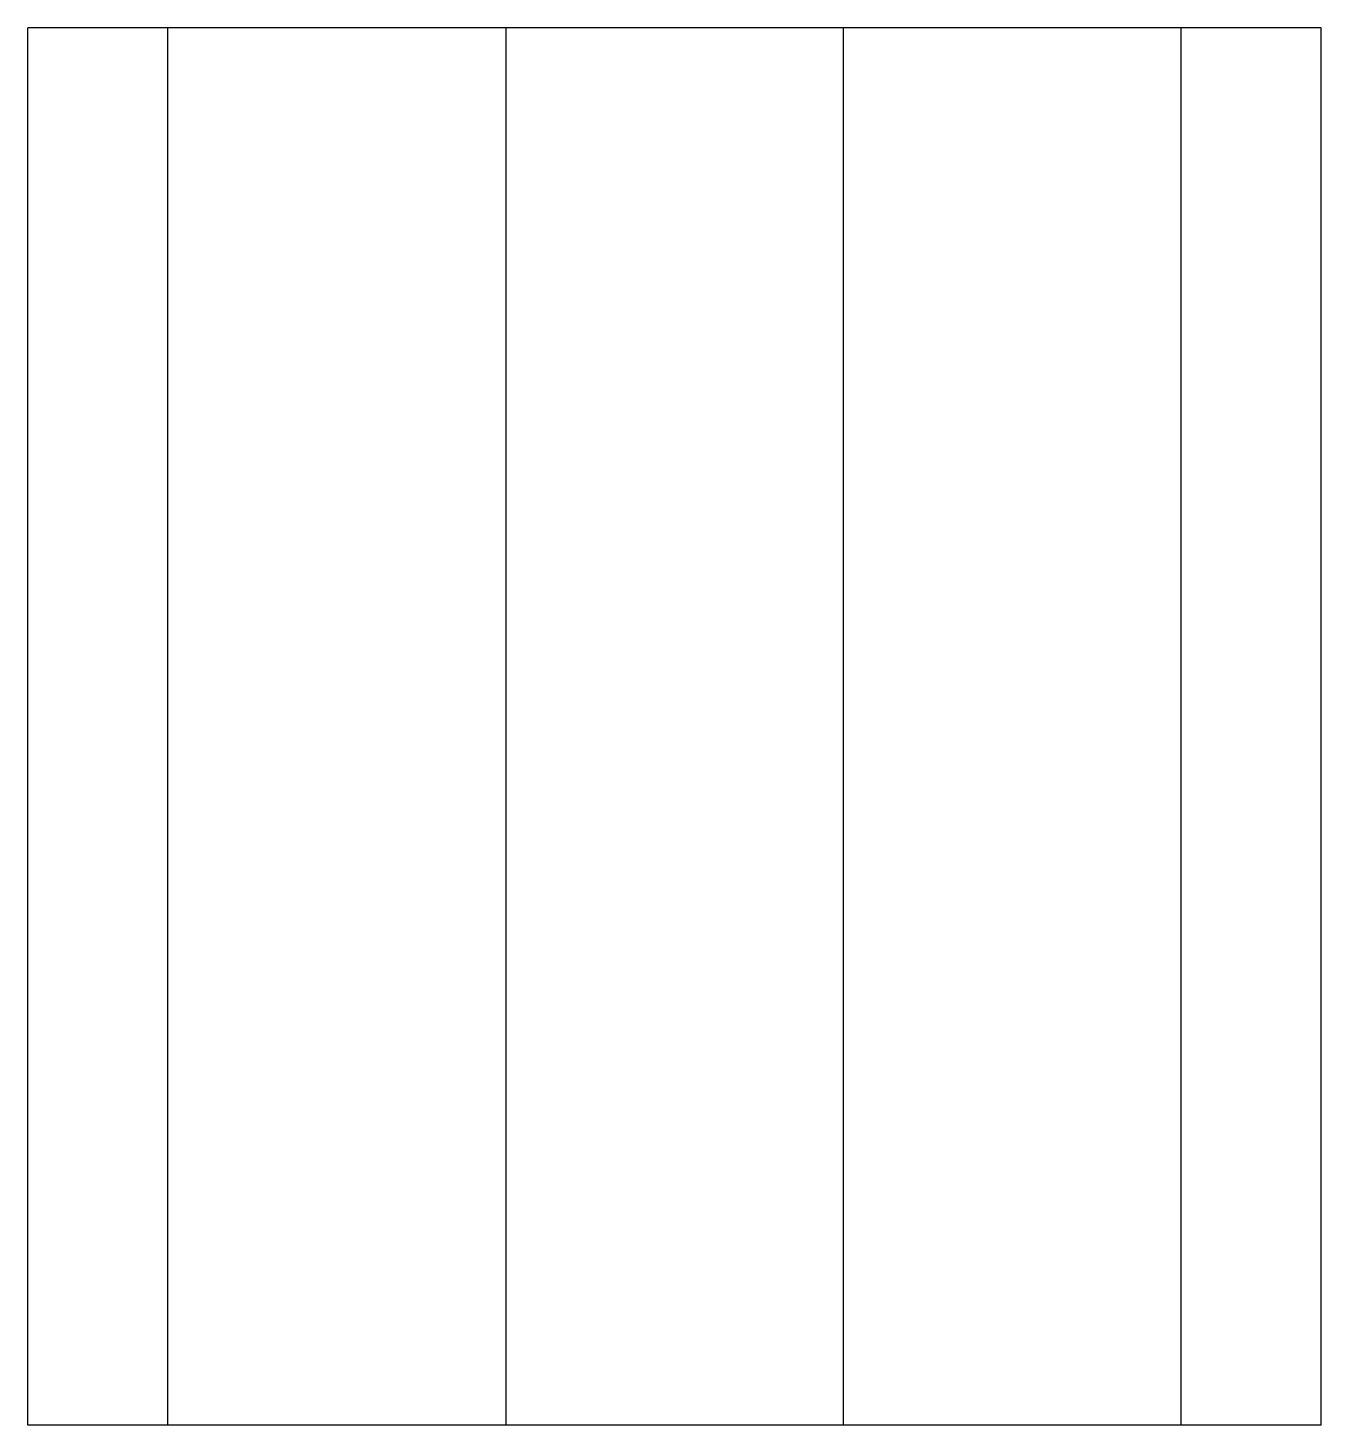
# Model space of a CAD drawing. Header units: millimetres. Extents: x -18.5 to 18.5, y -20 to 20.
import ezdxf

# ---------------------------------------------------------------- set-up
doc = ezdxf.new("R2010")
doc.units = ezdxf.units.MM

msp = doc.modelspace()

# ---------------------------------------------------------------- linework, layer by layer
at = {"color": 7, "linetype": 'Continuous', "lineweight": 25}
for p, q in [((18.5, 20), (-18.5, 20)), ((-18.5, -20), (-18.5, 20)), ((-14.5, -20), (-14.5, 20)), ((-4.825, 20), (-4.825, -20)), ((4.825, 20), (4.825, -20)), ((14.5, -20), (14.5, 20)), ((18.5, -20), (18.5, 20)), ((18.5, -20), (-18.5, -20))]:
    msp.add_line(p, q, dxfattribs=at)

doc.saveas('drawing.dxf')
